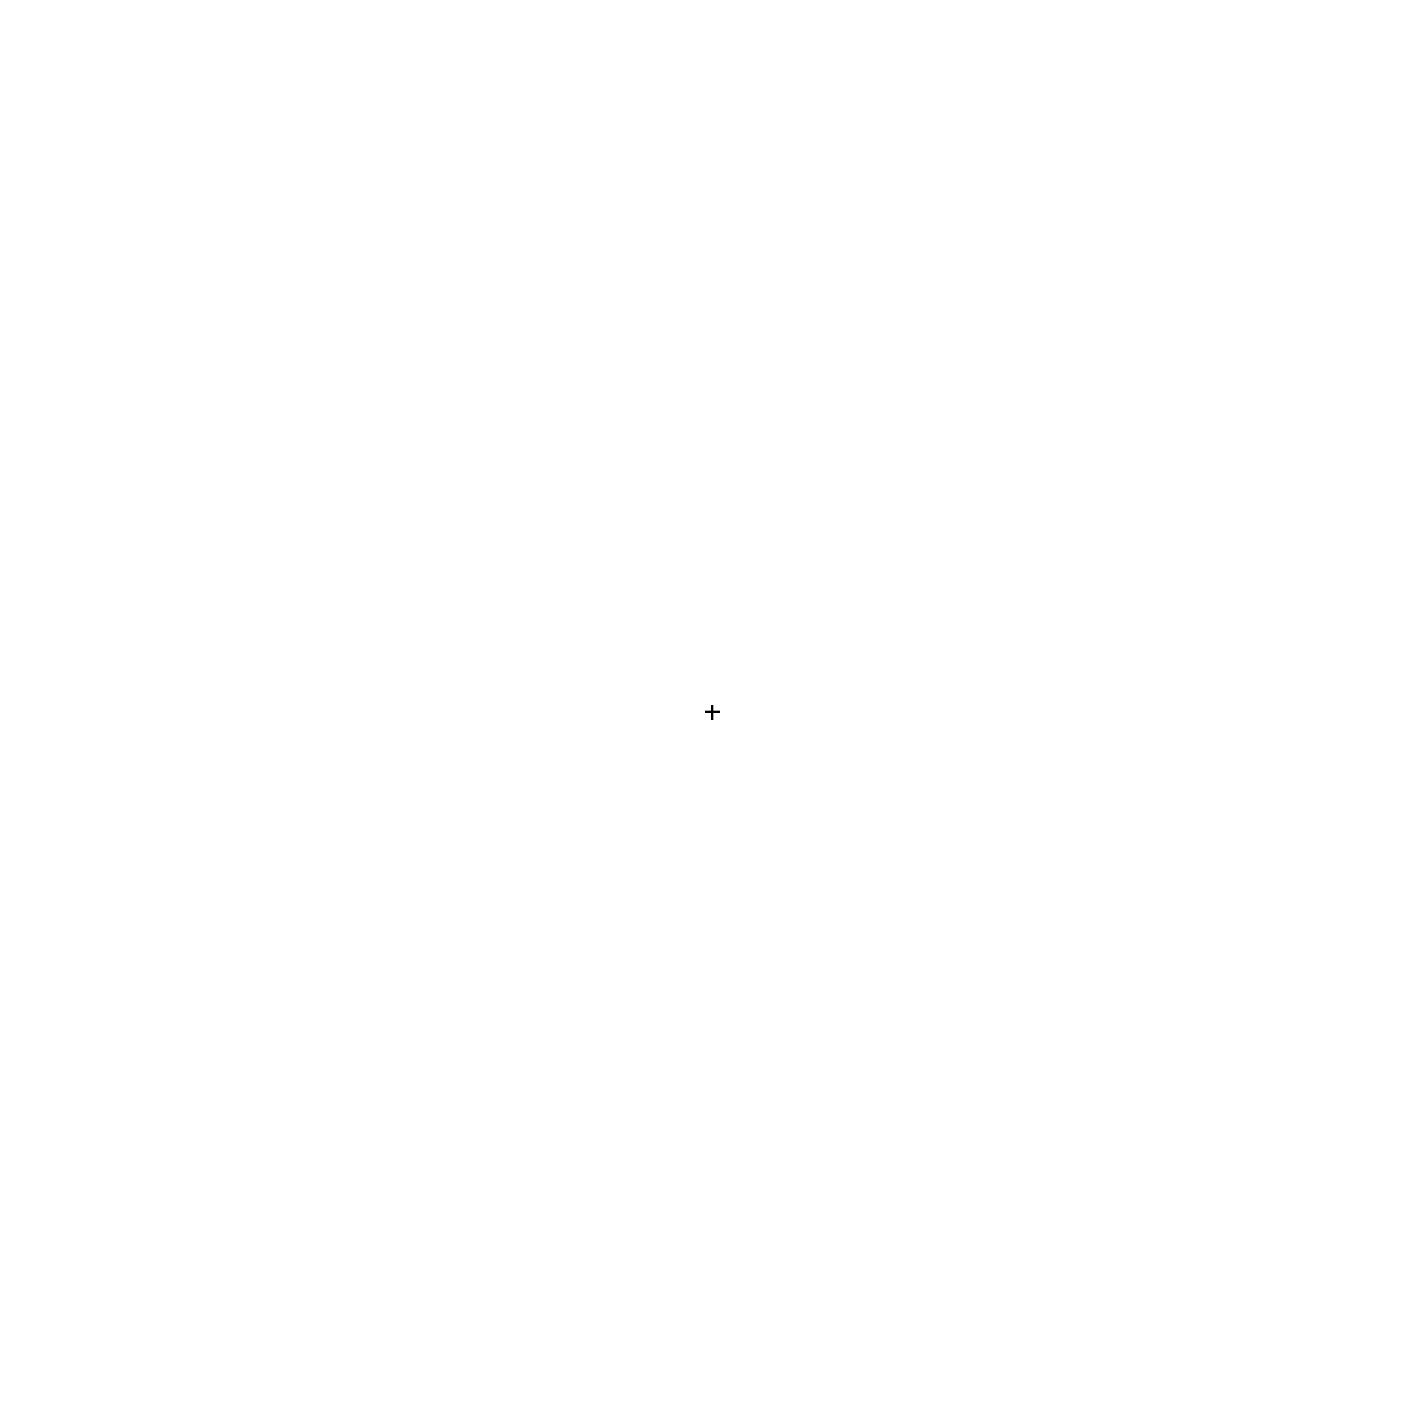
# Model space of a CAD drawing. Header units: millimetres. Extents: x 5234.326519168 to 5234.326519168, y 3030.0497902216 to 3030.0497902216.
import ezdxf

# ---------------------------------------------------------------- set-up
doc = ezdxf.new("R2010")
doc.units = ezdxf.units.MM
doc.header["$PDMODE"] = 2
doc.header["$PDSIZE"] = -3
doc.layers.add('外形線', color=7, linetype='Continuous', lineweight=50)

msp = doc.modelspace()

# ---------------------------------------------------------------- linework, layer by layer
at = {"layer": '外形線'}
msp.add_point((5234.326519168, 3030.0497902216), dxfattribs=at)

doc.saveas('drawing.dxf')
